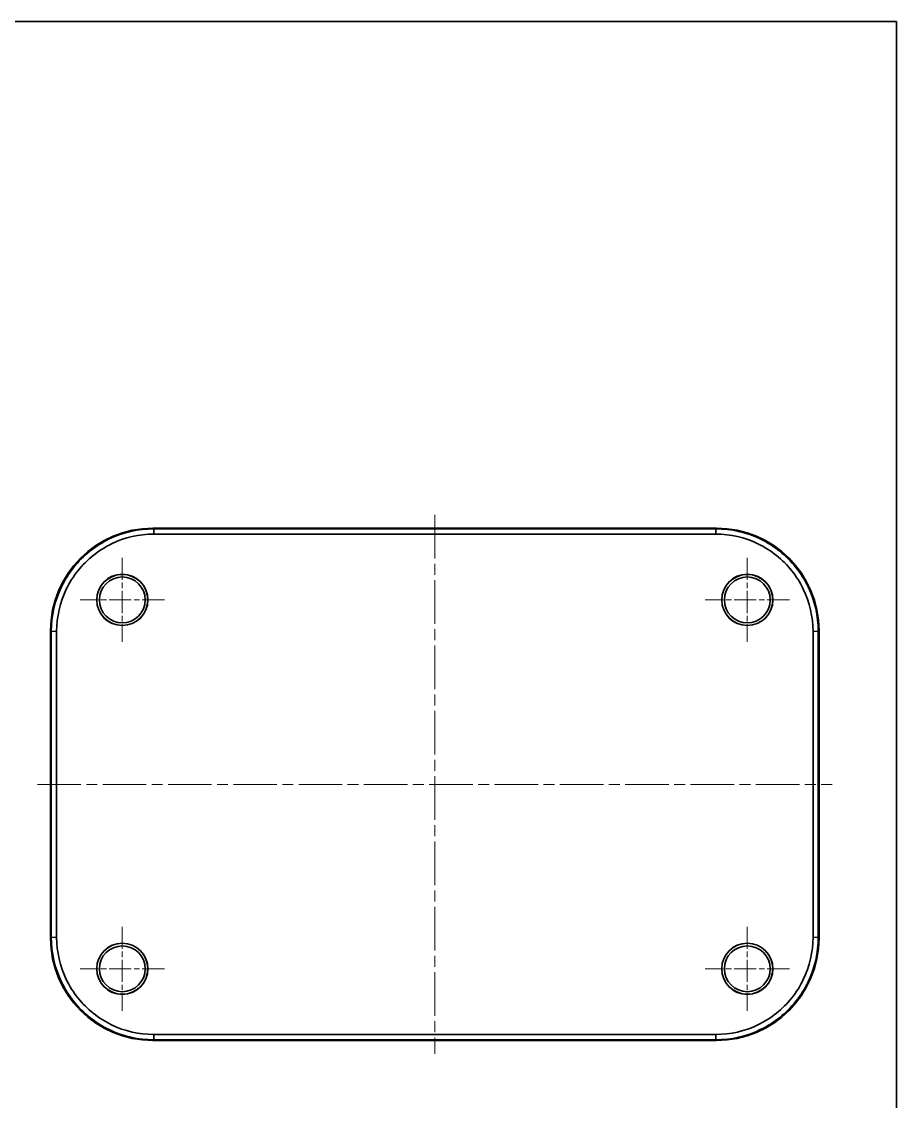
# Model space of a CAD drawing. Header units: millimetres. Extents: x 22 to 2802, y 12 to 434.
# Drawn here: x 1034 to 1204.8, y 222.8 to 433.5 of the extents above; entities that cross this region are included whole.
import ezdxf

# ---------------------------------------------------------------- set-up
doc = ezdxf.new("R2010")
doc.units = ezdxf.units.MM
doc.header["$LTSCALE"] = 1.5
doc.linetypes.add('CHAIN', pattern=[0.3543, 0.2362, -0.0295, 0.0591, -0.0295])
for name, color, linetype, lineweight in [('Border (ISO)', 7, 'Continuous', 35), ('Visible (ISO)', 7, 'Continuous', 35), ('Visible Narrow (ISO)', 7, 'Continuous', 25)]:
    doc.layers.add(name, color=color, linetype=linetype, lineweight=lineweight)
doc.layers.add('Center Mark (ISO)', color=131, linetype='Continuous', lineweight=18, true_color=0x7fffff)
doc.layers.add('Centerline (ISO)', color=131, linetype='Continuous', lineweight=18, true_color=0x7fffff)

# ---------------------------------------------------------------- blocks, each defined once
blk = doc.blocks.new('図面枠 tk図枠')
at = {"layer": 'Border (ISO)'}
for p, q in [((14.5, 289), (405.5, 289)), ((405.5, 289), (405.5, 8))]:
    blk.add_line(p, q, dxfattribs=at)

msp = doc.modelspace()

# ---------------------------------------------------------------- linework, layer by layer
at = {"layer": 'Center Mark (ISO)', "linetype": 'CHAIN', "ltscale": 12.176631}
for p, q in [((1053.64, 328.85), (1053.64, 312.42)), ((1175.64, 328.85), (1175.64, 312.42)), ((1061.86, 320.63), (1045.42, 320.63)), ((1183.86, 320.63), (1167.42, 320.63)), ((1053.64, 256.85), (1053.64, 240.42)), ((1175.64, 256.85), (1175.64, 240.42)), ((1061.86, 248.63), (1045.42, 248.63)), ((1183.86, 248.63), (1167.42, 248.63))]:
    msp.add_line(p, q, dxfattribs=at)
at = {"layer": 'Centerline (ISO)', "linetype": 'CHAIN', "ltscale": 23.990969}
for p, q in [((1114.64, 337.21), (1114.64, 232.06)), ((1037.07, 284.63), (1192.22, 284.63))]:
    msp.add_line(p, q, dxfattribs=at)
at = {"layer": 'Visible (ISO)'}
for p, q in [((1169.65, 334.63), (1059.63, 334.63)), ((1059.8, 334.5), (1059.77, 334.5)), ((1169.48, 334.5), (1059.8, 334.5)), ((1059.8, 333.46), (1169.48, 333.46)), ((1169.51, 334.5), (1169.48, 334.5)), ((1039.64, 314.65), (1039.64, 254.62)), ((1039.78, 314.51), (1039.78, 314.47)), ((1039.78, 314.47), (1039.78, 254.8)), ((1040.82, 254.8), (1040.82, 314.47)), ((1188.47, 314.47), (1188.47, 254.8)), ((1189.5, 314.47), (1189.5, 314.51)), ((1189.5, 254.8), (1189.5, 314.47)), ((1189.64, 254.62), (1189.64, 314.65)), ((1039.78, 254.8), (1039.78, 254.76)), ((1189.5, 254.76), (1189.5, 254.8)), ((1059.63, 234.63), (1169.65, 234.63)), ((1059.77, 234.77), (1059.8, 234.77)), ((1169.48, 235.81), (1059.8, 235.81)), ((1059.8, 234.77), (1169.48, 234.77)), ((1169.48, 234.77), (1169.51, 234.77))]:
    msp.add_line(p, q, dxfattribs=at)
for centre, radius in [((1053.64, 320.63), 5), ((1053.64, 320.63), 4.98), ((1053.64, 320.63), 4.47), ((1175.64, 320.63), 5), ((1175.64, 320.63), 4.98), ((1175.64, 320.63), 4.47), ((1053.64, 248.63), 5), ((1053.64, 248.63), 4.98), ((1053.64, 248.63), 4.47), ((1175.64, 248.63), 5), ((1175.64, 248.63), 4.98), ((1175.64, 248.63), 4.47)]:
    msp.add_circle(centre, radius, dxfattribs=at)
for centre, major_axis in [((1059.65, 314.62), (-14.16, 14.16)), ((1169.63, 314.62), (14.16, 14.16)), ((1059.65, 254.65), (-14.16, -14.16)), ((1169.63, 254.65), (14.16, -14.16))]:
    msp.add_ellipse(centre, major_axis=major_axis, ratio=0.998783, start_param=5.498396, end_param=7.067974, dxfattribs=at)
for points, knots in [([(1059.77, 334.5), (1056.78, 334.5), (1050.8, 333.13), (1044.81, 328.35), (1040.81, 321.98), (1039.78, 317.5), (1039.78, 314.51)], [-0.783048, -0.783048, -0.783048, -0.783048, -0.335592, 0.111864, 0.335592, 0.783048, 0.783048, 0.783048, 0.783048]), ([(1040.82, 314.51), (1040.82, 317.34), (1041.8, 321.59), (1045.59, 327.62), (1051.27, 332.16), (1056.93, 333.46), (1059.77, 333.46)], [-0.783048, -0.783048, -0.783048, -0.783048, -0.335592, -0.111864, 0.335592, 0.783048, 0.783048, 0.783048, 0.783048]), ([(1059.77, 333.46), (1059.78, 333.46), (1059.78, 333.46), (1059.79, 333.46), (1059.8, 333.46), (1059.8, 333.46)], [-0.003309779, -0.003309779, -0.003309779, -0.003309779, -0.001654889, -0.001654889, 0, 0, 0, 0]), ([(1169.48, 333.46), (1169.48, 333.46), (1169.49, 333.46), (1169.5, 333.46), (1169.51, 333.46), (1169.51, 333.46)], [-0.003309779, -0.003309779, -0.003309779, -0.003309779, -0.001654889, -0.001654889, 0, 0, 0, 0]), ([(1189.5, 314.51), (1189.5, 317.5), (1188.14, 323.48), (1183.36, 329.47), (1176.98, 333.47), (1172.5, 334.5), (1169.51, 334.5)], [-0.783048, -0.783048, -0.783048, -0.783048, -0.335592, 0.111864, 0.335592, 0.783048, 0.783048, 0.783048, 0.783048]), ([(1169.51, 333.46), (1172.35, 333.46), (1176.59, 332.48), (1182.63, 328.68), (1187.16, 323.01), (1188.46, 317.34), (1188.47, 314.51)], [-0.783048, -0.783048, -0.783048, -0.783048, -0.335592, -0.111864, 0.335592, 0.783048, 0.783048, 0.783048, 0.783048]), ([(1040.82, 314.47), (1040.82, 314.48), (1040.82, 314.48), (1040.82, 314.49), (1040.82, 314.5), (1040.82, 314.51)], [-0.003309779, -0.003309779, -0.003309779, -0.003309779, -0.001654889, -0.001654889, 0, 0, 0, 0]), ([(1188.47, 314.51), (1188.47, 314.5), (1188.47, 314.49), (1188.47, 314.48), (1188.47, 314.48), (1188.47, 314.47)], [-0.003309779, -0.003309779, -0.003309779, -0.003309779, -0.001654889, -0.001654889, 0, 0, 0, 0]), ([(1039.78, 254.76), (1039.78, 251.77), (1041.14, 245.79), (1045.92, 239.8), (1052.3, 235.8), (1056.78, 234.77), (1059.77, 234.77)], [-0.783048, -0.783048, -0.783048, -0.783048, -0.335592, 0.111864, 0.335592, 0.783048, 0.783048, 0.783048, 0.783048]), ([(1040.82, 254.76), (1040.82, 254.77), (1040.82, 254.78), (1040.82, 254.79), (1040.82, 254.79), (1040.82, 254.8)], [-0.003309779, -0.003309779, -0.003309779, -0.003309779, -0.001654889, -0.001654889, 0, 0, 0, 0]), ([(1059.77, 235.81), (1056.93, 235.81), (1052.69, 236.79), (1046.65, 240.59), (1042.12, 246.26), (1040.82, 251.93), (1040.82, 254.76)], [-0.783048, -0.783048, -0.783048, -0.783048, -0.335592, -0.111864, 0.335592, 0.783048, 0.783048, 0.783048, 0.783048]), ([(1188.47, 254.76), (1188.46, 251.93), (1187.16, 246.26), (1182.63, 240.59), (1176.59, 236.79), (1172.35, 235.81), (1169.51, 235.81)], [-0.783048, -0.783048, -0.783048, -0.783048, -0.335592, 0.111864, 0.335592, 0.783048, 0.783048, 0.783048, 0.783048]), ([(1169.51, 234.77), (1172.5, 234.77), (1176.98, 235.8), (1183.36, 239.8), (1188.14, 245.79), (1189.5, 251.77), (1189.5, 254.76)], [-0.783048, -0.783048, -0.783048, -0.783048, -0.335592, -0.111864, 0.335592, 0.783048, 0.783048, 0.783048, 0.783048]), ([(1188.47, 254.8), (1188.47, 254.79), (1188.47, 254.79), (1188.47, 254.78), (1188.47, 254.77), (1188.47, 254.76)], [-0.003309779, -0.003309779, -0.003309779, -0.003309779, -0.001654889, -0.001654889, 0, 0, 0, 0]), ([(1059.8, 235.81), (1059.8, 235.81), (1059.79, 235.81), (1059.78, 235.81), (1059.78, 235.81), (1059.77, 235.81)], [-0.003309779, -0.003309779, -0.003309779, -0.003309779, -0.001654889, -0.001654889, 0, 0, 0, 0]), ([(1169.51, 235.81), (1169.51, 235.81), (1169.5, 235.81), (1169.49, 235.81), (1169.48, 235.81), (1169.48, 235.81)], [-0.003309779, -0.003309779, -0.003309779, -0.003309779, -0.001654889, -0.001654889, 0, 0, 0, 0])]:
    msp.add_open_spline(points, degree=3, knots=knots, dxfattribs=at)
at = {"layer": 'Visible Narrow (ISO)'}
for p, q in [((1059.77, 334.5), (1059.63, 334.63)), ((1059.77, 333.46), (1059.77, 334.5)), ((1059.8, 334.5), (1059.8, 333.46)), ((1169.48, 333.46), (1169.48, 334.5)), ((1169.65, 334.63), (1169.51, 334.5)), ((1169.51, 334.5), (1169.51, 333.46)), ((1039.64, 314.65), (1039.78, 314.51)), ((1039.78, 314.51), (1040.82, 314.51)), ((1040.82, 314.47), (1039.78, 314.47)), ((1188.47, 314.51), (1189.5, 314.51)), ((1189.5, 314.47), (1188.47, 314.47)), ((1189.5, 314.51), (1189.64, 314.65)), ((1039.78, 254.76), (1039.64, 254.62)), ((1039.78, 254.8), (1040.82, 254.8)), ((1040.82, 254.76), (1039.78, 254.76)), ((1188.47, 254.8), (1189.5, 254.8)), ((1189.5, 254.76), (1188.47, 254.76)), ((1189.64, 254.62), (1189.5, 254.76)), ((1059.63, 234.63), (1059.77, 234.77)), ((1059.77, 234.77), (1059.77, 235.81)), ((1059.8, 235.81), (1059.8, 234.77)), ((1169.48, 234.77), (1169.48, 235.81)), ((1169.51, 235.81), (1169.51, 234.77)), ((1169.51, 234.77), (1169.65, 234.63))]:
    msp.add_line(p, q, dxfattribs=at)

# ---------------------------------------------------------------- block references
at = {"xscale": 1.5, "yscale": 1.5, "zscale": 1.5}
msp.add_blockref('図面枠 tk図枠', (596.5, 0), dxfattribs=at)

doc.saveas('drawing.dxf')
